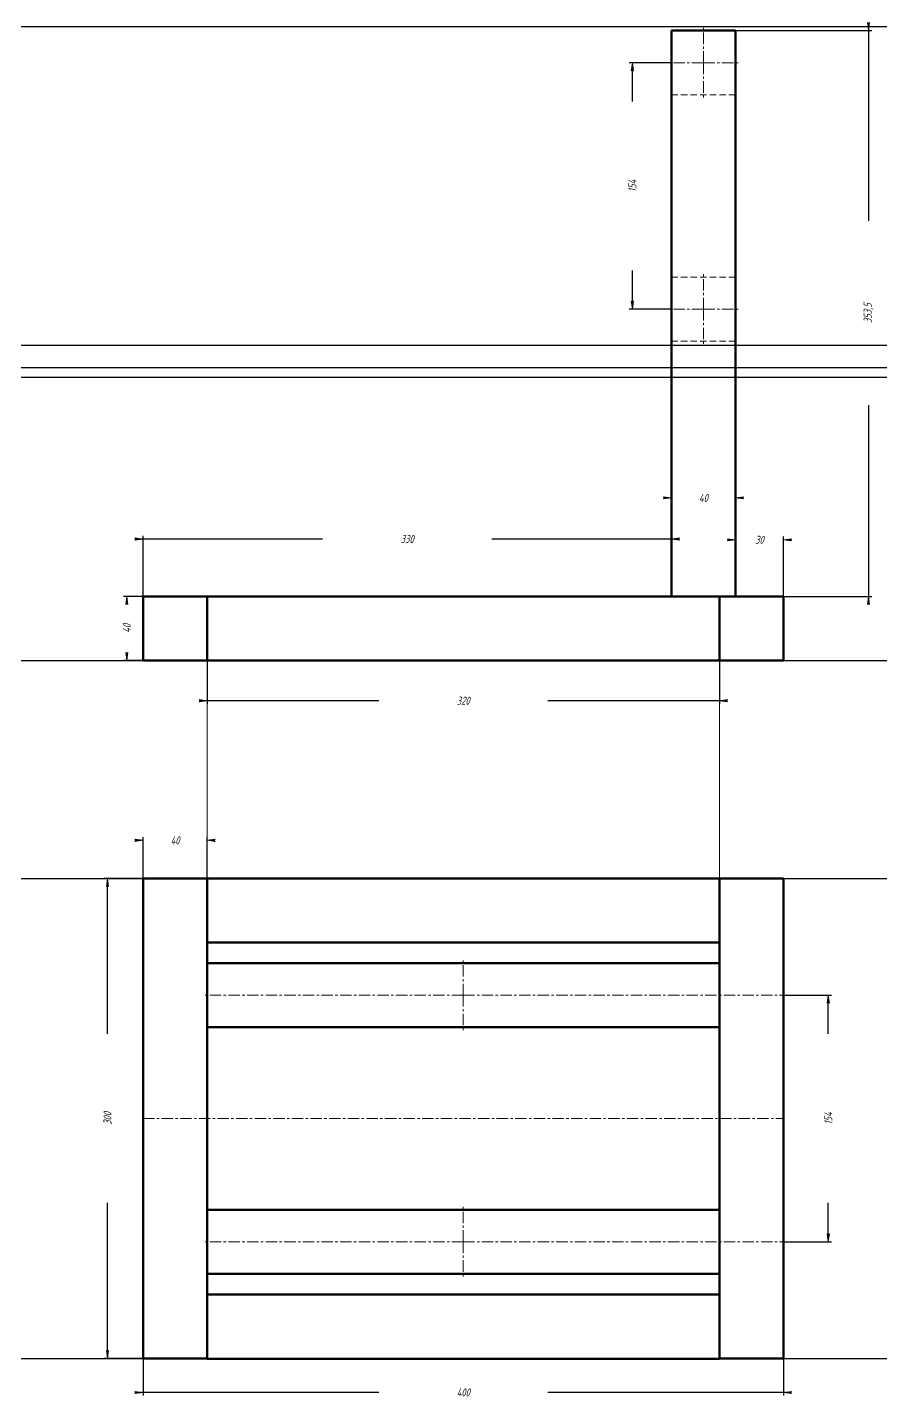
# Model space of a CAD drawing. Header units: millimetres. Extents: x -649 to 1098, y -26 to 1144.
# Drawn here: x -649 to -117, y -26 to 832 of the extents above; entities that cross this region are included whole.
import ezdxf

# ---------------------------------------------------------------- set-up
doc = ezdxf.new("R2010")
doc.units = ezdxf.units.MM
for name, pattern in [('K5LT_AUXILIARY', [0]), ('K5LT_AXLED', [11.625, 7.125, -1.5, 1.5, -1.5]), ('K5LT_DASHED', [6, 4, -2]), ('K5LT_REINFORCED', [0]), ('K5LT_THIN', [0])]:
    doc.linetypes.add(name, pattern=pattern)
doc.styles.add('KDIMTEXTSTYLE', font='GOST_AU.SHX', dxfattribs={"width": 0.96, "oblique": 15, "height": 5})
doc.dimstyles.new('KDIMSTYLE (1.00)', dxfattribs={"dimtxt": 5, "dimasz": 1, "dimexe": 2, "dimexo": 0, "dimgap": 1, "dimtad": 1, "dimtxsty": 'KDIMTEXTSTYLE', "dimsah": 1, "dimcen": 0, "dimdle": 1, "dimadec": 0, "dimazin": 0, "dimtfac": 0.667, "dimtmove": 0, "dimatfit": 3, "dimfxl": 1, "dimtvp": 1, "dimtolj": 1, "dimtzin": 0, "dimarcsym": 0})

# ---------------------------------------------------------------- blocks, each defined once
blk = doc.blocks.new('U49')
at = {"color": 134, "linetype": 'K5LT_REINFORCED', "lineweight": 100, "true_color": 0x009696}
for p, q in [((-537.2436056412254, 300.0000000000001), (-577.2436056412254, 300.0000000000001)), ((-577.2436056412254, 300.0000000000001), (-577.2436056412254, 5.684341886080801e-14)), ((-537.2436056412254, 7.068961871715833e-14), (-537.2436056412254, 300.0000000000001)), ((-577.2436056412254, 7.068961871715833e-14), (-537.2436056412254, 7.068961871715833e-14))]:
    blk.add_line(p, q, dxfattribs=at)
blk = doc.blocks.new('U50')
at = {"color": 134, "linetype": 'K5LT_REINFORCED', "lineweight": 100, "true_color": 0x009696}
for p, q in [((-177.2436056412253, 300.0000000000001), (-217.2436056412253, 300.0000000000001)), ((-217.2436056412253, 300.0000000000001), (-217.2436056412253, 5.684341886080801e-14)), ((-177.2436056412253, 7.068961871715833e-14), (-177.2436056412253, 300.0000000000001)), ((-217.2436056412253, 7.068961871715833e-14), (-177.2436056412253, 7.068961871715833e-14))]:
    blk.add_line(p, q, dxfattribs=at)
blk = doc.blocks.new('U51')
at = {"color": 134, "linetype": 'K5LT_REINFORCED', "lineweight": 100, "true_color": 0x009696}
for p, q in [((-217.2436056412253, 39.89999984949838), (-537.2436056412254, 39.89999984949838)), ((-537.2436056412254, 39.89999984949838), (-537.2436056412254, -0.1000001505016215)), ((-217.2436056412253, -0.1000001505016218), (-217.2436056412253, 39.89999984949838)), ((-537.2436056412254, -0.1000001505016218), (-217.2436056412253, -0.1000001505016218))]:
    blk.add_line(p, q, dxfattribs=at)
blk = doc.blocks.new('U52')
at = {"color": 134, "linetype": 'K5LT_REINFORCED', "lineweight": 100, "true_color": 0x009696}
for p, q in [((-577.2436057902369, 476.2620238803771), (-537.2436057902369, 476.2620238803771)), ((-577.2436057902369, 436.2620238803771), (-577.2436057902369, 476.2620238803771)), ((-537.2436057902369, 476.2620238803771), (-537.2436057902369, 436.2620238803771)), ((-537.2436057902369, 436.2620238803771), (-577.2436057902369, 436.2620238803771))]:
    blk.add_line(p, q, dxfattribs=at)
blk = doc.blocks.new('U53')
at = {"color": 134, "linetype": 'K5LT_REINFORCED', "lineweight": 100, "true_color": 0x009696}
for p, q in [((-177.2436054922138, 476.2620238803771), (-217.2436054922138, 476.2620238803771)), ((-217.2436054922138, 476.2620238803771), (-217.2436054922138, 436.2620238803771)), ((-177.2436054922138, 436.2620238803771), (-177.2436054922138, 476.2620238803771)), ((-217.2436054922138, 436.2620238803771), (-177.2436054922138, 436.2620238803771))]:
    blk.add_line(p, q, dxfattribs=at)
blk = doc.blocks.new('U54')
at = {"color": 134, "linetype": 'K5LT_REINFORCED', "lineweight": 100, "true_color": 0x009696}
for p, q in [((-537.2436056412254, 300.0000000000001), (-217.2436056412253, 300.0000000000001)), ((-537.2436056412254, 260.0000000000001), (-537.2436056412254, 300.0000000000001)), ((-217.2436056412253, 300.0000000000001), (-217.2436056412253, 260.0000000000001)), ((-217.2436056412253, 260.0000000000001), (-537.2436056412254, 260.0000000000001))]:
    blk.add_line(p, q, dxfattribs=at)
blk = doc.blocks.new('U55')
at = {"color": 134, "linetype": 'K5LT_REINFORCED', "lineweight": 100, "true_color": 0x009696}
for p, q in [((-577.2436057902369, 476.2620238803771), (-177.2436056412253, 476.2620238803771)), ((-577.2436057902369, 436.2620238803771), (-577.2436057902369, 476.2620238803771)), ((-177.2436056412253, 476.2620238803771), (-177.2436056412253, 436.2620238803771)), ((-177.2436056412253, 436.2620238803771), (-577.2436057902369, 436.2620238803771))]:
    blk.add_line(p, q, dxfattribs=at)
blk = doc.blocks.new('U56')
at = {"color": 134, "linetype": 'K5LT_REINFORCED', "lineweight": 100, "true_color": 0x009696}
for p, q in [((-207.2436056412254, 829.7620238803772), (-247.2436056412254, 829.7620238803772)), ((-247.2436056412254, 829.7620238803772), (-247.2436056412254, 476.2620238803771)), ((-207.2436056412254, 476.2620238803771), (-207.2436056412254, 829.7620238803772)), ((-247.2436056412254, 476.2620238803771), (-207.2436056412254, 476.2620238803771))]:
    blk.add_line(p, q, dxfattribs=at)
blk = doc.blocks.new('U57')
at = {"color": 7, "linetype": 'K5LT_DASHED', "lineweight": 18}
for p, q in [((-207.2436056412254, 829.7620238803772), (-247.2436056412254, 829.7620238803772)), ((-247.2436056412254, 829.7620238803772), (-247.2436056412254, 789.7620238803772)), ((-207.2436056412254, 789.7620238803772), (-207.2436056412254, 829.7620238803772)), ((-247.2436056412254, 789.7620238803772), (-207.2436056412254, 789.7620238803772))]:
    blk.add_line(p, q, dxfattribs=at)
blk = doc.blocks.new('U58')
at = {"color": 7, "linetype": 'K5LT_DASHED', "lineweight": 18}
for p, q in [((-207.2436056412254, 675.7620238803772), (-247.2436056412254, 675.7620238803772)), ((-247.2436056412254, 675.7620238803772), (-247.2436056412254, 635.7620238803772)), ((-207.2436056412254, 635.7620238803772), (-207.2436056412254, 675.7620238803772)), ((-247.2436056412254, 635.7620238803772), (-207.2436056412254, 635.7620238803772))]:
    blk.add_line(p, q, dxfattribs=at)
blk = doc.blocks.new('U59')
at = {"color": 134, "linetype": 'K5LT_REINFORCED', "lineweight": 100, "true_color": 0x009696}
for p, q in [((-537.2436056412254, 247.0000000000001), (-217.2436056412253, 247.0000000000001)), ((-537.2436056412254, 207.0000000000001), (-537.2436056412254, 247.0000000000001)), ((-217.2436056412253, 247.0000000000001), (-217.2436056412253, 207.0000000000001)), ((-217.2436056412253, 207.0000000000001), (-537.2436056412254, 207.0000000000001))]:
    blk.add_line(p, q, dxfattribs=at)
blk = doc.blocks.new('U60')
at = {"color": 134, "linetype": 'K5LT_REINFORCED', "lineweight": 100, "true_color": 0x009696}
for p, q in [((-537.2436056412253, 93.00000000000007), (-217.2436056412252, 93.00000000000007)), ((-537.2436056412253, 53.00000000000007), (-537.2436056412253, 93.00000000000007)), ((-217.2436056412253, 93.00000000000007), (-217.2436056412253, 53.00000000000007)), ((-217.2436056412253, 53.00000000000007), (-537.2436056412253, 53.00000000000007))]:
    blk.add_line(p, q, dxfattribs=at)
blk = doc.blocks.new('U71')
at = {"color": 30, "linetype": 'K5LT_AXLED', "lineweight": 18, "true_color": 0xff8000}
for q in [(-227.2436056412254, 831.7620238803772), (-249.2436056412254, 809.7620238803772), (-205.2436056412254, 809.7620238803772), (-227.2436056412254, 787.7620238803772)]:
    blk.add_line((-227.2436056412254, 809.7620238803772), q, dxfattribs=at)
blk = doc.blocks.new('U72')
at = {"color": 30, "linetype": 'K5LT_AXLED', "lineweight": 18, "true_color": 0xff8000}
for q in [(-227.2436056412254, 677.7620238803772), (-249.2436056412254, 655.7620238803772), (-205.2436056412254, 655.7620238803772), (-227.2436056412254, 633.7620238803772)]:
    blk.add_line((-227.2436056412254, 655.7620238803772), q, dxfattribs=at)
blk = doc.blocks.new('U73')
at = {"color": 30, "linetype": 'K5LT_AXLED', "lineweight": 18, "true_color": 0xff8000}
for q in [(-377.2436056412254, 249.0000000000001), (-539.2436056412254, 227.0000000000001), (-175.2436056412253, 227.0000000000001), (-377.2436056412254, 205.0000000000001)]:
    blk.add_line((-377.2436056412254, 227.0000000000001), q, dxfattribs=at)
blk = doc.blocks.new('U74')
at = {"color": 30, "linetype": 'K5LT_AXLED', "lineweight": 18, "true_color": 0xff8000}
for q in [(-377.2436056412253, 95.00000000000007), (-539.2436056412253, 73.00000000000007), (-175.2436056412253, 73.00000000000007), (-377.2436056412253, 51.00000000000007)]:
    blk.add_line((-377.2436056412253, 73.00000000000007), q, dxfattribs=at)
blk = doc.blocks.new('KDIMARROW_01')
blk.add_hatch(color=0).paths.add_polyline_path([(-5, -0.6582624912261956), (0, 0), (-5, 0.658262491226197), (-4.5, 5.51091059616309e-16)])
at = {"color": 0, "linetype": 'K5LT_THIN', "lineweight": 18}
for p, q in [((-4.5, 5.51091059616309e-16), (-5, 0.658262491226197)), ((-5, 0.658262491226197), (0, 0)), ((0, 0), (-5, -0.6582624912261956)), ((-5, -0.6582624912261956), (-4.5, 5.51091059616309e-16)), ((0, 0), (-1, 0))]:
    blk.add_line(p, q, dxfattribs=at)

msp = doc.modelspace()

# ---------------------------------------------------------------- linework, layer by layer
at = {"color": 9, "linetype": 'K5LT_AUXILIARY', "lineweight": 18, "true_color": 0xdca5c1}
for p, q in [((-537.2436056412254, 300.0000000000001), (-537.2436056412254, 436.2620238803771)), ((-217.2436056412253, 300.0000000000001), (-217.2436056412253, 436.2620238803771))]:
    msp.add_line(p, q, dxfattribs=at)
at = {"color": 30, "linetype": 'K5LT_AXLED', "lineweight": 18, "true_color": 0xff8000}
msp.add_line((-577.2436056412254, 150.0000000000001), (-177.2436056412253, 150.0000000000001), dxfattribs=at)
at = {"color": 9, "true_color": 0xdca5c1}
for p, direction in [((291.1107638008087, 838.262023880377), (1, 0)), ((291.1107638008087, 832.262023880377), (1, 0)), ((281.1107638008087, 633.262023880377), (1, 0)), ((281.1107638008087, 619.262023880377), (1, 0)), ((291.0097117213713, 613.262023880377), (1, 0)), ((-1.490114982516388e-07, 436.262023880377), (1, -1.224646799147353e-16)), ((-209.2754518420296, 300), (1, 0)), ((0, 0), (1, -1.224646799147353e-16))]:
    msp.add_xline(p, direction, dxfattribs=at)

# ---------------------------------------------------------------- block references
for name in ['U71', 'U56', 'U57', 'U72', 'U58', 'U52', 'U55', 'U53', 'U49', 'U54', 'U50', 'U73', 'U59', 'U74', 'U60', 'U51']:
    msp.add_blockref(name, (0, 0))

# ---------------------------------------------------------------- dimensions: what is measured, and where the dimension line sits
at = {"color": 7}
for base, p1, p2, location in [((-124.0576892505426, 476.2620238803771), (-207.2436056412254, 829.7620238803772), (-207.2436056412254, 476.2620238803771), (-124.0576892505426, 653.262023880377)), ((-271.6078639702702, 809.7620238803772), (-247.2436056412254, 655.7620238803772), (-247.2436056412254, 809.7620238803772), (-271.6078639702702, 732.7620238803772)), ((-587.3829305463585, 476.2620238803771), (-577.2436057902369, 436.2620238803771), (-577.2436057902369, 476.2620238803771), (-587.3829305463585, 456.2620238803771)), ((-599.4026042171203, 300.0000000000001), (-577.2436056412254, 7.068961871715833e-14), (-577.2436056412254, 300.0000000000001), (-599.4026042171203, 150.0000000000001)), ((-149.2135742061818, 227.0000000000001), (-177.2436056412253, 73.00000000000007), (-177.2436056412253, 227.0000000000001), (-149.2135742061818, 150.0000000000001))]:
    msp.add_linear_dim(base=base, p1=p1, p2=p2, angle=90, location=location, dimstyle='KDIMSTYLE (1.00)', override={"dimexo": 0, "dimpost": '\\H5.0;\\W0.965;\\Q15;<>', "dimblk1": 'KDIMARROW_01', "dimblk2": 'KDIMARROW_01', "dimse1": 0, "dimse2": 0, "dimclrt": 7, "dimtolj": 1}, dxfattribs=at).render()
for base, p1, p2, location in [((-247.2436056412254, 537.7619788197326), (-207.2436056412254, 511.5792963205488), (-247.2436056412254, 512.0725703297139), (-227.2436056412254, 537.7619788197326)), ((-577.2436057902369, 512.0725703297139), (-247.2436056412254, 496.0654801682842), (-577.2436057902369, 476.2620238803771), (-412.2436057902369, 512.0725703297139)), ((-207.2436056412254, 511.5792963205488), (-177.2436056412253, 476.2620238803771), (-207.2436056412254, 476.2620238803771), (-192.2436056412254, 511.5792963205488)), ((-537.2436056412254, 411.0569743097616), (-217.2436056412253, 436.2620238803771), (-537.2436056412254, 436.2620238803771), (-377.2436056412254, 411.0569743097616)), ((-577.2436056412254, 323.8240453553398), (-537.2436056412254, 300.0000000000001), (-577.2436056412254, 300.0000000000001), (-557.2436056412254, 323.8240453553398)), ((-577.2436056412254, -21.1873752002972), (-177.2436056412253, 5.684341886080801e-14), (-577.2436056412254, 7.068961871715833e-14), (-377.2436056412254, -21.1873752002972))]:
    msp.add_linear_dim(base=base, p1=p1, p2=p2, location=location, dimstyle='KDIMSTYLE (1.00)', override={"dimexo": 0, "dimpost": '\\H5.0;\\W0.965;\\Q15;<>', "dimblk1": 'KDIMARROW_01', "dimblk2": 'KDIMARROW_01', "dimse1": 0, "dimse2": 0, "dimclrt": 7, "dimtolj": 1}, dxfattribs=at).render()

doc.saveas('drawing.dxf')
